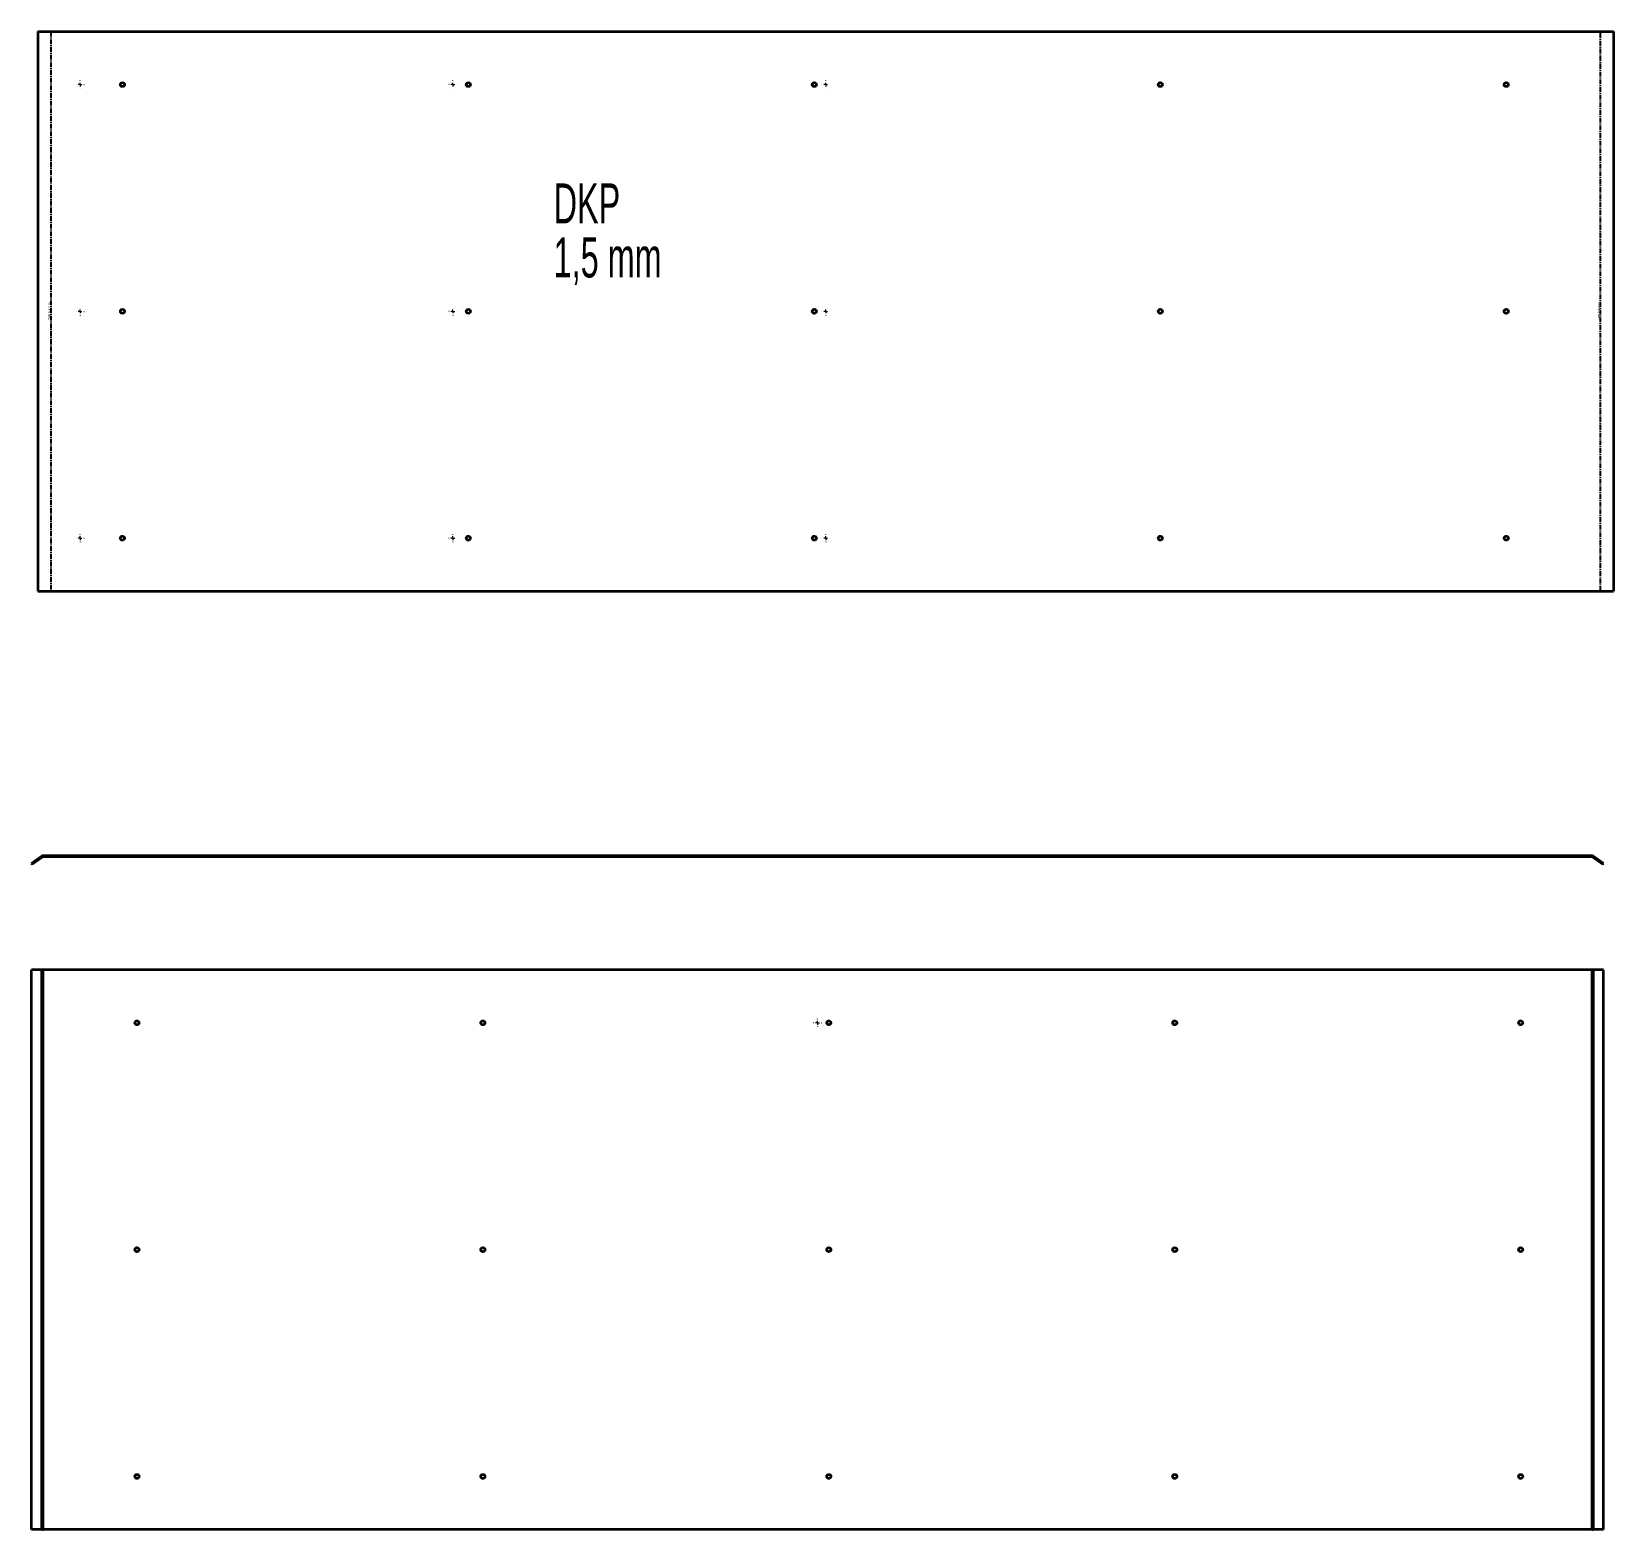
# Model space of a CAD drawing. Header units: millimetres. Extents: x -893 to 1199, y -921 to 1060.
import ezdxf

# ---------------------------------------------------------------- set-up
doc = ezdxf.new("R2010")
doc.units = ezdxf.units.MM
doc.linetypes.add('CENTER', pattern=[10.16, 6.35, -1.27, 1.27, -1.27])
doc.styles.add('SLDTEXTSTYLE0', font='TXT', dxfattribs={"width": 0.605})

# ---------------------------------------------------------------- blocks, each defined once
blk = doc.blocks.new('SW_CENTERMARKSYMBOL_0')
at = {"color": 0, "linetype": 'Continuous', "lineweight": 18}
for p, q in [((-5, 0), (-5.25, 0)), ((0, 0), (-2.5, 0)), ((0, 5), (0, 5.25)), ((0, 0), (0, 2.5)), ((0, 0), (0, -2.5)), ((0, 0), (2.5, 0)), ((5, 0), (5.25, 0)), ((0, -5), (0, -5.25))]:
    blk.add_line(p, q, dxfattribs=at)
blk = doc.blocks.new('SW_CENTERMARKSYMBOL_1')
at = {"color": 0, "linetype": 'Continuous', "lineweight": 18}
for p, q in [((-498, 0), (-498.25, 0)), ((-493, 0), (-495.5, 0)), ((-493, 5), (-493, 5.25)), ((-493, 0), (-493, 2.5)), ((-493, 0), (-493, -2.5)), ((-493, 0), (-490.5, 0)), ((-488, 0), (-487.75, 0)), ((-5, 0), (-5.25, 0)), ((0, 0), (-2.5, 0)), ((0, 5), (0, 5.25)), ((0, 0), (0, 2.5)), ((0, 0), (0, -2.5)), ((0, 0), (2.5, 0)), ((5, 0), (5.25, 0)), ((488, 0), (487.75, 0)), ((493, 0), (490.5, 0)), ((493, 5), (493, 5.25)), ((493, 0), (493, 2.5)), ((493, 0), (493, -2.5)), ((493, 0), (495.5, 0)), ((498, 0), (498.25, 0)), ((-493, -5), (-493, -5.25)), ((0, -5), (0, -5.25)), ((493, -5), (493, -5.25))]:
    blk.add_line(p, q, dxfattribs=at)
blk = doc.blocks.new('SW_CENTERMARKSYMBOL_2')
at = {"color": 0, "linetype": 'Continuous', "lineweight": 18}
for p, q in [((-498, 0), (-498.25, 0)), ((-493, 0), (-495.5, 0)), ((-493, 5), (-493, 5.25)), ((-493, 0), (-493, 2.5)), ((-493, 0), (-493, -2.5)), ((-493, 0), (-490.5, 0)), ((-488, 0), (-487.75, 0)), ((-5, 0), (-5.25, 0)), ((0, 0), (-2.5, 0)), ((0, 5), (0, 5.25)), ((0, 0), (0, 2.5)), ((0, 0), (0, -2.5)), ((0, 0), (2.5, 0)), ((5, 0), (5.25, 0)), ((488, 0), (487.75, 0)), ((493, 0), (490.5, 0)), ((493, 5), (493, 5.25)), ((493, 0), (493, 2.5)), ((493, 0), (493, -2.5)), ((493, 0), (495.5, 0)), ((498, 0), (498.25, 0)), ((-493, -5), (-493, -5.25)), ((0, -5), (0, -5.25)), ((493, -5), (493, -5.25))]:
    blk.add_line(p, q, dxfattribs=at)
blk = doc.blocks.new('SW_CENTERMARKSYMBOL_3')
at = {"color": 0, "linetype": 'Continuous', "lineweight": 18}
for p, q in [((-498, 0), (-498.25, 0)), ((-493, 0), (-495.5, 0)), ((-493, 5), (-493, 5.25)), ((-493, 0), (-493, 2.5)), ((-493, 0), (-493, -2.5)), ((-493, 0), (-490.5, 0)), ((-488, 0), (-487.75, 0)), ((-5, 0), (-5.25, 0)), ((0, 0), (-2.5, 0)), ((0, 5), (0, 5.25)), ((0, 0), (0, 2.5)), ((0, 0), (0, -2.5)), ((0, 0), (2.5, 0)), ((5, 0), (5.25, 0)), ((488, 0), (487.75, 0)), ((493, 0), (490.5, 0)), ((493, 5), (493, 5.25)), ((493, 0), (493, 2.5)), ((493, 0), (493, -2.5)), ((493, 0), (495.5, 0)), ((498, 0), (498.25, 0)), ((-493, -5), (-493, -5.25)), ((0, -5), (0, -5.25)), ((493, -5), (493, -5.25))]:
    blk.add_line(p, q, dxfattribs=at)

msp = doc.modelspace()

# ---------------------------------------------------------------- linework, layer by layer
at = {"color": 7, "linetype": 'Continuous', "lineweight": 35}
for p, q in [((-884.7, 1059.9), (-884.7, 319.9)), ((-884.7, 1059.9), (1198.7, 1059.9)), ((1198.7, 1059.9), (1198.7, 319.9)), ((-884.7, 319.9), (1198.7, 319.9)), ((-879.6, -30.9), (-893.1, -40.3)), ((-892.2, -41.6), (-893.1, -40.3)), ((-878.7, -32.1), (-892.2, -41.6)), ((-878.7, -32.1), (-879.6, -30.9)), ((-877.9, -31.8), (-877.9, -30.3)), ((1170.2, -30.3), (-877.9, -30.3)), ((1170.2, -31.8), (-877.9, -31.8)), ((1170.2, -31.8), (1170.2, -30.3)), ((1171.1, -32.1), (1172, -30.9)), ((1184.6, -41.6), (1171.1, -32.1)), ((1185.5, -40.3), (1172, -30.9)), ((1184.6, -41.6), (1185.5, -40.3)), ((-893.1, -921.2), (-893.1, -181.2)), ((-879.6, -181.2), (-893.1, -181.2)), ((-879.6, -921.2), (-879.6, -181.2)), ((-877.9, -181.2), (-879.6, -181.2)), ((-877.9, -921.2), (-877.9, -181.2)), ((1170.2, -181.2), (-877.9, -181.2)), ((1170.2, -181.2), (1170.2, -921.2)), ((1172, -181.2), (1170.2, -181.2)), ((1172, -181.2), (1172, -921.2)), ((1185.5, -181.2), (1172, -181.2)), ((1185.5, -921.2), (1185.5, -181.2)), ((-879.6, -921.2), (-893.1, -921.2)), ((-879.6, -921.2), (-877.9, -921.2)), ((1170.2, -921.2), (-877.9, -921.2)), ((1170.2, -921.2), (1172, -921.2)), ((1185.5, -921.2), (1172, -921.2))]:
    msp.add_line(p, q, dxfattribs=at)
at = {"color": 7, "linetype": 'CENTER'}
for p, q in [((-867.6, 1059.9), (-867.6, 319.9)), ((1181.6, 319.9), (1181.6, 1059.9))]:
    msp.add_line(p, q, dxfattribs=at)
at = {"color": 7, "linetype": 'Continuous', "lineweight": 0}
for p, q in [((-878.9, -31.8), (-879.3, -31.8)), ((-877.9, -31.5), (-877.5, -31.3)), ((1170.3, -31.5), (1169.9, -31.3)), ((1171.2, -31.8), (1171.7, -31.8))]:
    msp.add_line(p, q, dxfattribs=at)
at = {"color": 7, "linetype": 'Continuous', "lineweight": 35}
for centre in [(-773, 989.9), (-315.5, 989.9), (142, 989.9), (599.5, 989.9), (1057, 989.9), (-773, 689.9), (-315.5, 689.9), (142, 689.9), (599.5, 689.9), (1057, 689.9), (-773, 389.9), (-315.5, 389.9), (142, 389.9), (599.5, 389.9), (1057, 389.9), (-753.8, -251.2), (-296.3, -251.2), (161.2, -251.2), (618.7, -251.2), (1076.2, -251.2), (-753.8, -551.2), (-296.3, -551.2), (161.2, -551.2), (618.7, -551.2), (1076.2, -551.2), (-753.8, -851.2), (-296.3, -851.2), (161.2, -851.2), (618.7, -851.2), (1076.2, -851.2)]:
    msp.add_circle(centre, 2.75, dxfattribs=at)
for centre, radius, start, end in [((-877.9, -33.3), 3, 90, 125), ((-877.9, -33.3), 1.5, 90, 125), ((1170.2, -33.3), 3, 55, 90), ((1170.2, -33.3), 1.5, 55, 90)]:
    msp.add_arc(centre, radius, start, end, dxfattribs=at)

# ---------------------------------------------------------------- block references
at = {"color": 7, "linetype": 'Continuous', "lineweight": 18}
for name, p in [('SW_CENTERMARKSYMBOL_2', (-336, 989.9)), ('SW_CENTERMARKSYMBOL_1', (-336, 689.9)), ('SW_CENTERMARKSYMBOL_3', (-336, 389.9))]:
    msp.add_blockref(name, p, dxfattribs=at)
at = {"color": 7, "linetype": 'Continuous', "lineweight": 0}
msp.add_blockref('SW_CENTERMARKSYMBOL_0', (146.2, -251.2), dxfattribs=at)

# ---------------------------------------------------------------- texts
at = {"color": 7, "linetype": 'Continuous', "lineweight": 0, "char_height": 52.92, "attachment_point": 1, "style": 'SLDTEXTSTYLE0'}
for s, insert in [('DKP', (-202.7, 859.2)), ('1,5 mm', (-202.7, 787.7))]:
    msp.add_mtext(s, dxfattribs=dict(at, insert=insert))
at = {"color": 7, "linetype": 'Continuous', "lineweight": 0, "char_height": 2.646, "attachment_point": 2, "rotation": 90, "style": 'SLDTEXTSTYLE0'}
for insert in [(-871.1, 689.6), (1178.2, 689.6)]:
    msp.add_mtext("DOWN  35°0'  R 1.5", dxfattribs=dict(at, insert=insert))

doc.saveas('drawing.dxf')
